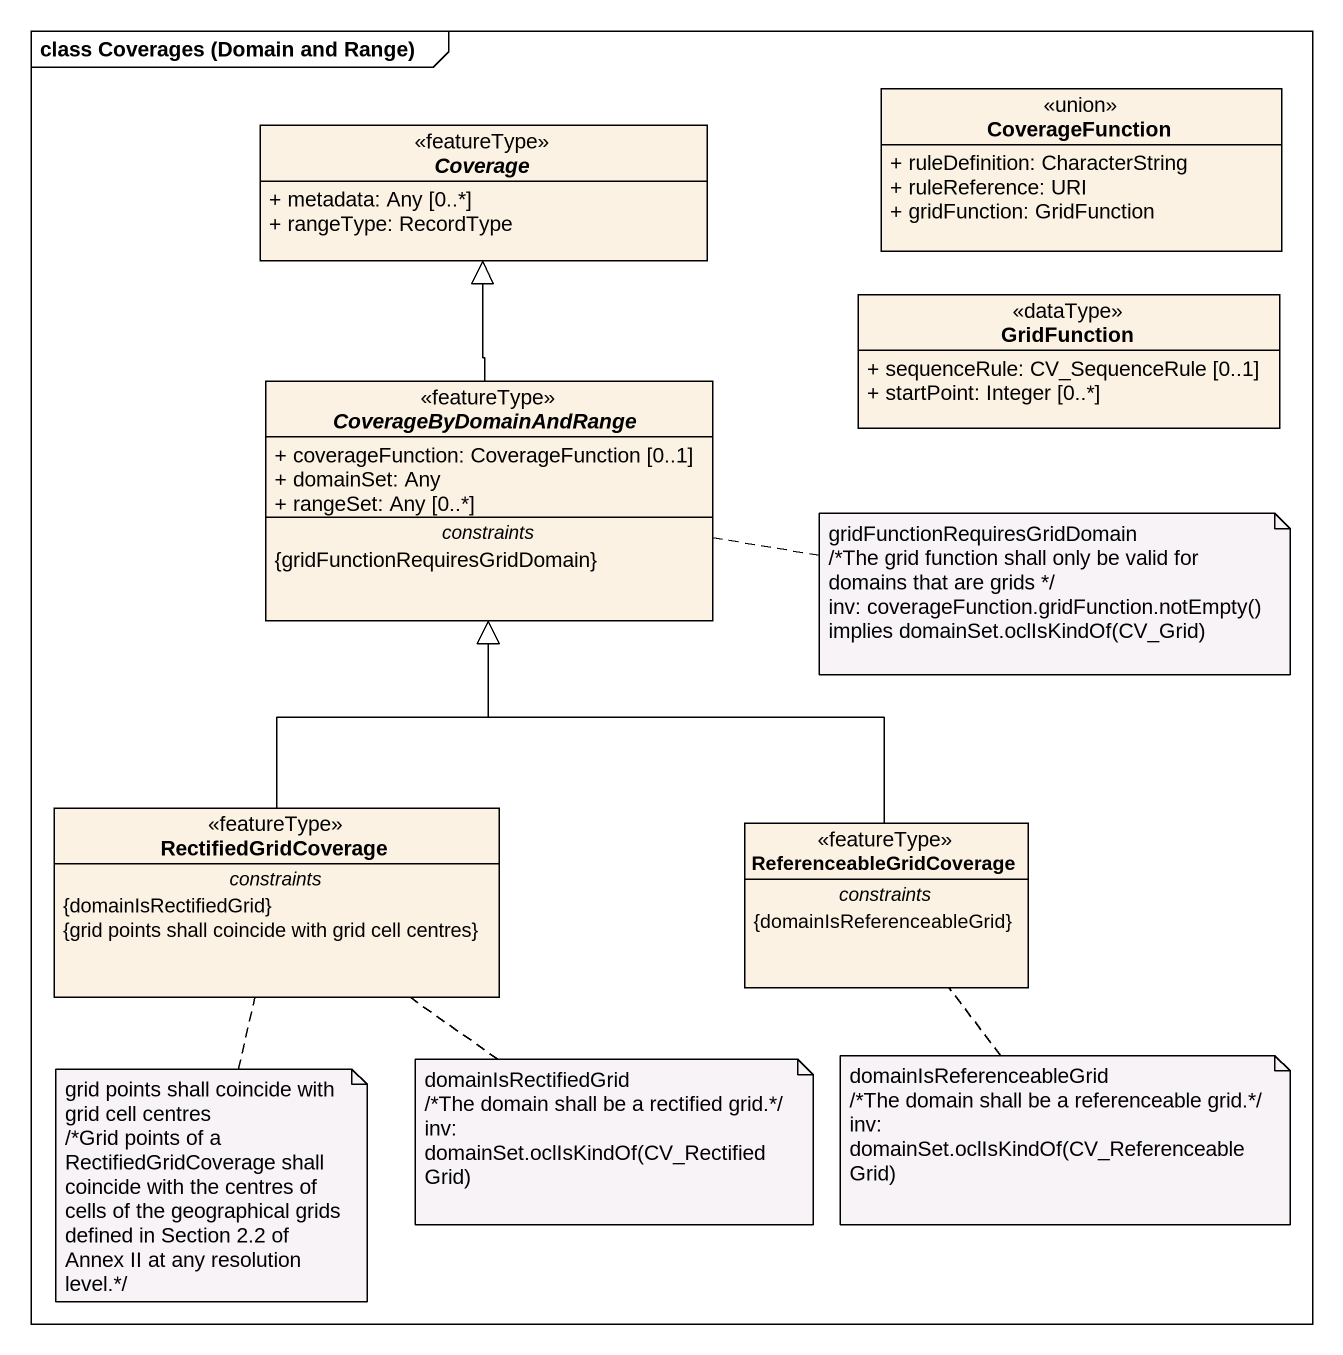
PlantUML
@startuml
mainframe class Coverages (Domain and Range)
hide circle
hide empty members
skinparam classAttributeIconSize 0
class CoverageFunction <<union>> {
  + ruleDefinition: CharacterString
  + ruleReference: URI
  + gridFunction: GridFunction
}
abstract class Coverage <<featureType>> {
  + metadata: Any [0..*]
  + rangeType: RecordType
}
class GridFunction <<dataType>> {
  + sequenceRule: CV_SequenceRule [0..1]
  + startPoint: Integer [0..*]
}
abstract class CoverageByDomainAndRange <<featureType>> {
  + coverageFunction: CoverageFunction [0..1]
  + domainSet: Any
  + rangeSet: Any [0..*]
  -- constraints --
  {gridFunctionRequiresGridDomain}
}
class RectifiedGridCoverage <<featureType>> {
  -- constraints --
  {domainIsRectifiedGrid}
  {grid points shall coincide with grid cell centres}
}
class ReferenceableGridCoverage <<featureType>> {
  -- constraints --
  {domainIsReferenceableGrid}
}
CoverageByDomainAndRange -up-|> Coverage
RectifiedGridCoverage -up-|> CoverageByDomainAndRange
ReferenceableGridCoverage -up-|> CoverageByDomainAndRange
note right of CoverageByDomainAndRange
  gridFunctionRequiresGridDomain
  /*The grid function shall only be valid for domains that are grids */
  inv: coverageFunction.gridFunction.notEmpty() implies domainSet.oclIsKindOf(CV_Grid)
end note
note bottom of RectifiedGridCoverage
  grid points shall coincide with grid cell centres
  /*Grid points of a RectifiedGridCoverage shall coincide with the centres of cells of the geographical grids defined in Section 2.2 of Annex II at any resolution level.*/
end note
note bottom of RectifiedGridCoverage
  domainIsRectifiedGrid
  /*The domain shall be a rectified grid.*/
  inv: domainSet.oclIsKindOf(CV_RectifiedGrid)
end note
note bottom of ReferenceableGridCoverage
  domainIsReferenceableGrid
  /*The domain shall be a referenceable grid.*/
  inv: domainSet.oclIsKindOf(CV_ReferenceableGrid)
end note
@enduml
